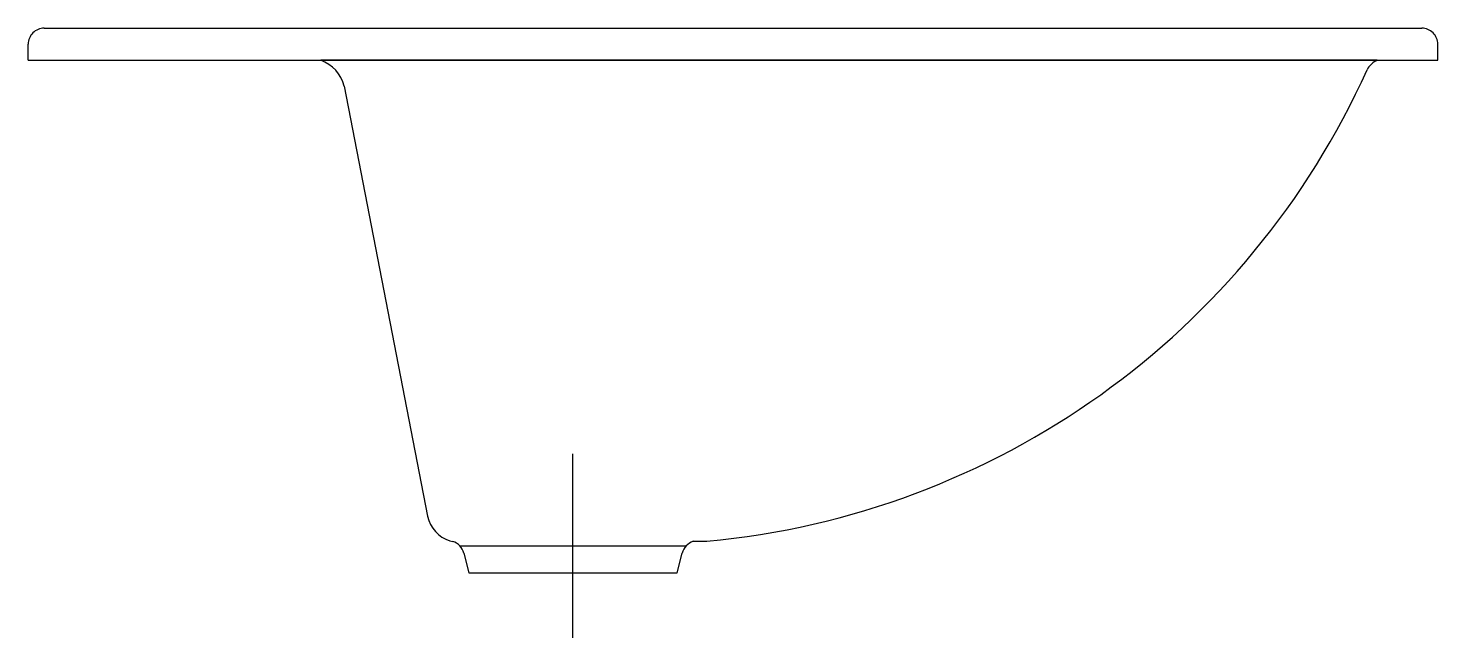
# Model space of a CAD drawing. Extents: x -970.356 to -969.968, y 862.237 to 862.404.
import ezdxf

# ---------------------------------------------------------------- set-up
doc = ezdxf.new("R2010")
doc.units = 0
doc.header["$LTSCALE"] = 0.2
doc.header["$MEASUREMENT"] = 0
doc.linetypes.add('AXES', pattern=[0.54, 0.3, -0.08, 0.08, -0.08])
doc.linetypes.add('CONTINU', pattern=[0])
doc.layers.get('0').update_dxf_attribs({"linetype": 'CONTINUOUS'})
doc.layers.add('DECA_EIXOS', color=5, linetype='AXES')

msp = doc.modelspace()

# ---------------------------------------------------------------- linework, layer by layer
at = {"linetype": 'CONTINUOUS'}
for p, q in [((-970.17287, 862.39554), (-970.27541, 862.39554)), ((-969.98449, 862.39554), (-970.17287, 862.39554)), ((-970.26899, 862.3884), (-970.24598, 862.27001)), ((-970.23984, 862.26324), (-970.23904, 862.263)), ((-970.23711, 862.26182), (-970.1748, 862.26182)), ((-970.17287, 862.2631), (-970.1691, 862.2631)), ((-970.17287, 862.2631), (-970.1691, 862.2631))]:
    msp.add_line(p, q, dxfattribs=at)
at = {"linetype": 'CONTINU'}
msp.add_line((-970.26899, 862.3884), (-970.24598, 862.27001), dxfattribs=at)
for points in [[(-970.35156, 862.40436, 0.414222), (-970.35597, 862.39995)], [(-969.96783, 862.39995, 0.414218), (-969.97224, 862.40436)], [(-970.26899, 862.3884, 0.252867), (-970.27541, 862.39554, 0.252867)], [(-969.98449, 862.39554, 0.164986), (-969.98731, 862.39292)], [(-970.24598, 862.27001, 0.279203), (-970.23984, 862.26324)], [(-970.23602, 862.25984, 0.264968), (-970.23904, 862.263)], [(-970.17287, 862.2631, 0.238247), (-970.17592, 862.25984)]]:
    msp.add_lwpolyline(points, format="xyb", dxfattribs=at)
for points in [[(-970.35156, 862.40436), (-969.97224, 862.40436)], [(-970.35597, 862.39554), (-970.35597, 862.39995)], [(-969.96783, 862.39554), (-969.96783, 862.39995)], [(-970.35597, 862.39554), (-969.96783, 862.39554)], [(-970.23984, 862.26324), (-970.23904, 862.263)], [(-970.23711, 862.26182), (-970.17483, 862.26182)], [(-970.23602, 862.25984), (-970.23465, 862.25436)], [(-970.17729, 862.25436), (-970.17592, 862.25984)], [(-970.23465, 862.25436), (-970.17729, 862.25436)]]:
    msp.add_lwpolyline(points, dxfattribs=at)
at = {"linetype": 'CONTINUOUS'}
msp.add_arc((-970.18948, 862.48384), 0.22167, 275.2767, 335.7851, dxfattribs=at)
msp.add_arc((-970.18948, 862.48384), 0.22167, 275.2767, 335.7851, dxfattribs=at)
at = {"layer": 'DECA_EIXOS'}
msp.add_lwpolyline([(-970.20597, 862.2365), (-970.20597, 862.28712)], dxfattribs=at)

doc.saveas('drawing.dxf')
